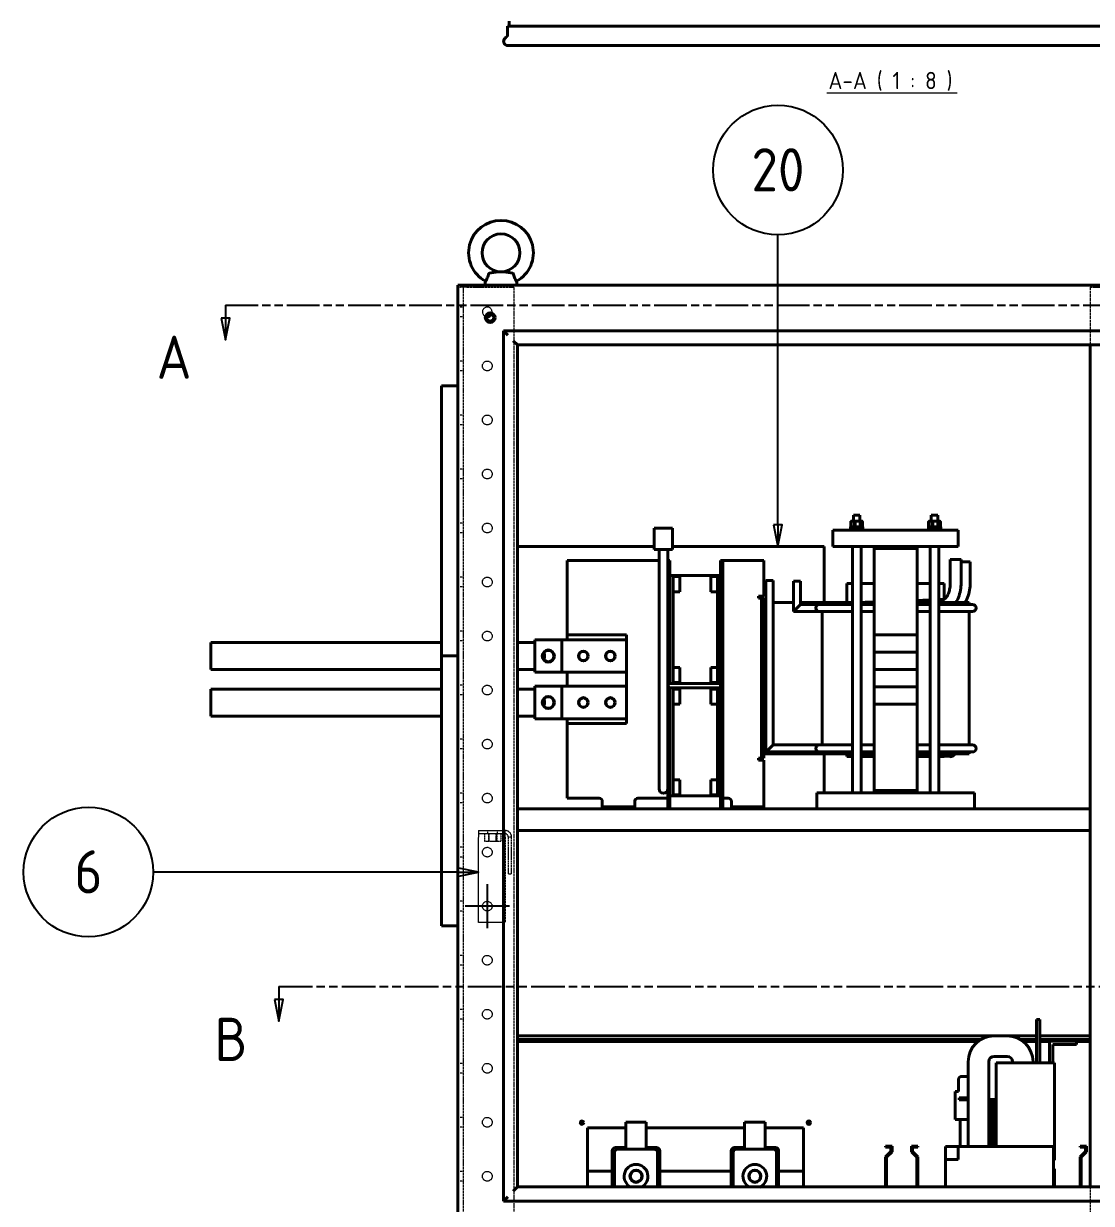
# Model space of a CAD drawing. Header units: inches. Extents: x 6934 to 18973, y 4254 to 7629.
# Drawn here: x 13427 to 14416, y 4805 to 5897 of the extents above; entities that cross this region are included whole.
import ezdxf

# ---------------------------------------------------------------- set-up
doc = ezdxf.new("R2010")
doc.units = ezdxf.units.IN
doc.header["$MEASUREMENT"] = 0
for name, pattern in [('POWER SUPPLY CASE INLINER1$0$CHAIN', [0.3543, 0.2362, -0.0295, 0.0591, -0.0295]), ('POWER SUPPLY CASE INLINER1$0$DASHED', [0.2067, 0.1654, -0.0413]), ('POWER SUPPLY CASE INLINER1$0$DOUBLE_DASH_CHAIN', [1.2403, 0.6614, -0.0827, 0.1654, -0.0827, 0.1654, -0.0827])]:
    doc.linetypes.add(name, pattern=pattern)
for name, color, linetype, lineweight, true_color in [('POWER SUPPLY CASE INLINER1$0$가려진 것(ISO)', 2, 'POWER SUPPLY CASE INLINER1$0$DASHED', 18, 0xffff00), ('POWER SUPPLY CASE INLINER1$0$가시적인 것(ISO)', 3, 'Continuous', 40, 0x00ff00), ('POWER SUPPLY CASE INLINER1$0$기호(ISO)', 5, 'Continuous', 25, 0x0000ff), ('POWER SUPPLY CASE INLINER1$0$중심 표식(ISO)', 1, 'Continuous', 25, 0xff0000)]:
    doc.layers.add(name, color=color, linetype=linetype, lineweight=lineweight, true_color=true_color)
doc.layers.add('POWER SUPPLY CASE INLINER1$0$단면선(ISO)', color=7, linetype='POWER SUPPLY CASE INLINER1$0$CHAIN', lineweight=25)
doc.styles.add('POWER SUPPLY CASE INLINER1$0$부품번호텍스트_PSTEK_POSCO', font='isocp.shx')
doc.styles.add('POWER SUPPLY CASE INLINER1$0$텍스트 스타일466', font='isocp.shx')

# ---------------------------------------------------------------- blocks, each defined once
blk = doc.blocks.new('POWER SUPPLY CASE INLINER1$0$2dTransSection0')
at = {"layer": 'POWER SUPPLY CASE INLINER1$0$단면선(ISO)', "linetype": 'POWER SUPPLY CASE INLINER1$0$DOUBLE_DASH_CHAIN', "ltscale": 5.714395}
blk.add_line((225.73, 172.74), (371.19, 172.74), dxfattribs=at)
at = {"layer": 'POWER SUPPLY CASE INLINER1$0$단면선(ISO)', "linetype": 'Continuous'}
for p, q in [((225.73, 172.74), (229.44, 172.74)), ((225.73, 172.74), (225.73, 171.24)), ((367.48, 172.74), (371.19, 172.74)), ((371.19, 172.74), (371.19, 171.24)), ((225.23, 171.24), (225.73, 168.74)), ((226.23, 171.24), (225.23, 171.24)), ((225.73, 171.24), (225.73, 168.74)), ((225.73, 168.74), (226.23, 171.24)), ((370.69, 171.24), (371.19, 168.74)), ((371.69, 171.24), (370.69, 171.24)), ((371.19, 171.24), (371.19, 168.74)), ((371.19, 168.74), (371.69, 171.24))]:
    blk.add_line(p, q, dxfattribs=at)
at = {"layer": 'POWER SUPPLY CASE INLINER1$0$단면선(ISO)', "linetype": 'Continuous', "flags": 128}
for points in [[(225.23, 171.24), (225.73, 168.74), (226.23, 171.24), (225.23, 171.24)], [(370.69, 171.24), (371.19, 168.74), (371.69, 171.24), (370.69, 171.24)]]:
    blk.add_lwpolyline(points, dxfattribs=at)
at = {"layer": 'POWER SUPPLY CASE INLINER1$0$단면선(ISO)'}
for points in [[(225.23, 171.24), (225.73, 168.74), (226.23, 171.24), (225.23, 171.24)], [(370.69, 171.24), (371.19, 168.74), (371.69, 171.24), (370.69, 171.24)]]:
    blk.add_solid(points, dxfattribs=at)
at = {"layer": 'POWER SUPPLY CASE INLINER1$0$단면선(ISO)', "char_height": 5, "attachment_point": 7, "style": 'POWER SUPPLY CASE INLINER1$0$부품번호텍스트_PSTEK_POSCO'}
for insert in [(217.75, 164.23), (375.21, 164.23)]:
    blk.add_mtext('A', dxfattribs=dict(at, insert=insert))
blk = doc.blocks.new('POWER SUPPLY CASE INLINER1$0$2dTransSection1')
at = {"layer": 'POWER SUPPLY CASE INLINER1$0$단면선(ISO)', "linetype": 'POWER SUPPLY CASE INLINER1$0$DOUBLE_DASH_CHAIN', "ltscale": 5.884896}
blk.add_line((231.88, 93.93), (367.18, 93.93), dxfattribs=at)
at = {"layer": 'POWER SUPPLY CASE INLINER1$0$단면선(ISO)', "linetype": 'Continuous'}
for p, q in [((231.88, 93.93), (235.8, 93.93)), ((231.88, 93.93), (231.88, 92.43)), ((363.26, 93.93), (367.18, 93.93)), ((367.18, 93.93), (367.18, 92.43)), ((231.38, 92.43), (231.88, 89.93)), ((232.38, 92.43), (231.38, 92.43)), ((231.88, 92.43), (231.88, 89.93)), ((231.88, 89.93), (232.38, 92.43)), ((366.68, 92.43), (367.18, 89.93)), ((367.68, 92.43), (366.68, 92.43)), ((367.18, 92.43), (367.18, 89.93)), ((367.18, 89.93), (367.68, 92.43))]:
    blk.add_line(p, q, dxfattribs=at)
at = {"layer": 'POWER SUPPLY CASE INLINER1$0$단면선(ISO)', "linetype": 'Continuous', "flags": 128}
for points in [[(231.38, 92.43), (231.88, 89.93), (232.38, 92.43), (231.38, 92.43)], [(366.68, 92.43), (367.18, 89.93), (367.68, 92.43), (366.68, 92.43)]]:
    blk.add_lwpolyline(points, dxfattribs=at)
at = {"layer": 'POWER SUPPLY CASE INLINER1$0$단면선(ISO)'}
for points in [[(231.38, 92.43), (231.88, 89.93), (232.38, 92.43), (231.38, 92.43)], [(366.68, 92.43), (367.18, 89.93), (367.68, 92.43), (366.68, 92.43)]]:
    blk.add_solid(points, dxfattribs=at)
at = {"layer": 'POWER SUPPLY CASE INLINER1$0$단면선(ISO)', "char_height": 5, "attachment_point": 7, "style": 'POWER SUPPLY CASE INLINER1$0$부품번호텍스트_PSTEK_POSCO'}
for insert in [(224.45, 85.32), (371.2, 85.32)]:
    blk.add_mtext('B', dxfattribs=dict(at, insert=insert))
blk = doc.blocks.new('POWER SUPPLY CASE INLINER1$0$품번기호1')
at = {"layer": 'POWER SUPPLY CASE INLINER1$0$기호(ISO)', "color": 7}
for p, q in [((252.51, 107.17), (217.36, 107.17)), ((255.01, 107.17), (252.51, 107.67)), ((252.51, 107.67), (252.51, 106.67)), ((252.51, 107.17), (255.01, 107.17)), ((252.51, 106.67), (255.01, 107.17))]:
    blk.add_line(p, q, dxfattribs=at)
at = {"layer": 'POWER SUPPLY CASE INLINER1$0$기호(ISO)', "color": 7, "flags": 128}
blk.add_lwpolyline([(252.51, 106.67), (255.01, 107.17), (252.51, 107.67), (252.51, 106.67)], dxfattribs=at)
at = {"layer": 'POWER SUPPLY CASE INLINER1$0$기호(ISO)'}
blk.add_circle((209.86, 107.17), 7.5, dxfattribs=at)
at = {"layer": 'POWER SUPPLY CASE INLINER1$0$기호(ISO)', "color": 7}
blk.add_solid([(252.51, 106.67), (255.01, 107.17), (252.51, 107.67), (252.51, 106.67)], dxfattribs=at)
at = {"layer": 'POWER SUPPLY CASE INLINER1$0$기호(ISO)', "color": 7, "insert": (209.86, 107.2), "char_height": 5, "attachment_point": 5, "style": 'POWER SUPPLY CASE INLINER1$0$부품번호텍스트_PSTEK_POSCO'}
blk.add_mtext('6', dxfattribs=at)
blk = doc.blocks.new('POWER SUPPLY CASE INLINER1$0$품번기호5')
at = {"layer": 'POWER SUPPLY CASE INLINER1$0$기호(ISO)', "color": 7}
for p, q in [((289.65, 147.35), (289.65, 180.89)), ((289.15, 147.35), (289.65, 144.85)), ((290.15, 147.35), (289.15, 147.35)), ((289.65, 147.35), (289.65, 144.85)), ((289.65, 144.85), (290.15, 147.35))]:
    blk.add_line(p, q, dxfattribs=at)
at = {"layer": 'POWER SUPPLY CASE INLINER1$0$기호(ISO)', "color": 7, "flags": 128}
blk.add_lwpolyline([(289.15, 147.35), (289.65, 144.85), (290.15, 147.35), (289.15, 147.35)], dxfattribs=at)
at = {"layer": 'POWER SUPPLY CASE INLINER1$0$기호(ISO)'}
blk.add_circle((289.65, 188.39), 7.5, dxfattribs=at)
at = {"layer": 'POWER SUPPLY CASE INLINER1$0$기호(ISO)', "color": 7}
blk.add_solid([(289.15, 147.35), (289.65, 144.85), (290.15, 147.35), (289.15, 147.35)], dxfattribs=at)
at = {"layer": 'POWER SUPPLY CASE INLINER1$0$기호(ISO)', "color": 7, "insert": (289.65, 188.42), "char_height": 5, "attachment_point": 5, "style": 'POWER SUPPLY CASE INLINER1$0$부품번호텍스트_PSTEK_POSCO'}
blk.add_mtext('20', dxfattribs=at)
blk = doc.blocks.new('POWER SUPPLY CASE INLINER1')
at = {"layer": 'POWER SUPPLY CASE INLINER1$0$가려진 것(ISO)', "ltscale": 2.243818}
for p, q in [((2029.1, 1398.8), (2023.1, 1398.8)), ((2040.1, 895.8), (2040.1, 889.8)), ((2064.6, 889.8), (2064.6, 895.8))]:
    blk.add_line(p, q, dxfattribs=at)
at = {"layer": 'POWER SUPPLY CASE INLINER1$0$가려진 것(ISO)', "ltscale": 0.142752}
blk.add_line((2023.1, 1398.2), (2023.1, 1398.8), dxfattribs=at)
at = {"layer": 'POWER SUPPLY CASE INLINER1$0$가려진 것(ISO)', "ltscale": 13.215807}
blk.add_line((2026.1, 502.8), (2026.1, 1398.8), dxfattribs=at)
at = {"layer": 'POWER SUPPLY CASE INLINER1$0$가려진 것(ISO)', "ltscale": 13.304306}
for p, q in [((2029.1, 1398.8), (2073.1, 1398.8)), ((2606.1, 1398.8), (2650.1, 1398.8))]:
    blk.add_line(p, q, dxfattribs=at)
at = {"layer": 'POWER SUPPLY CASE INLINER1$0$가려진 것(ISO)', "ltscale": 12.929942}
blk.add_line((2073.1, 500.8), (2073.1, 1398.8), dxfattribs=at)
at = {"layer": 'POWER SUPPLY CASE INLINER1$0$가려진 것(ISO)', "ltscale": 16.222181}
blk.add_line((2606.1, 1398.8), (2606.1, 1345.2), dxfattribs=at)
at = {"layer": 'POWER SUPPLY CASE INLINER1$0$가려진 것(ISO)', "ltscale": 0.714161}
for p, q in [((2026.1, 1380.3), (2023.1, 1380.3)), ((2026.1, 1371.3), (2023.1, 1371.3)), ((2026.1, 1330.3), (2023.1, 1330.3)), ((2026.1, 1321.3), (2023.1, 1321.3)), ((2026.1, 1280.3), (2023.1, 1280.3)), ((2026.1, 1271.3), (2023.1, 1271.3)), ((2026.1, 1230.3), (2023.1, 1230.3)), ((2026.1, 1221.3), (2023.1, 1221.3)), ((2026.1, 1180.3), (2023.1, 1180.3)), ((2026.1, 1171.3), (2023.1, 1171.3)), ((2026.1, 1130.3), (2023.1, 1130.3)), ((2026.1, 1121.3), (2023.1, 1121.3)), ((2026.1, 1080.3), (2023.1, 1080.3)), ((2026.1, 1071.3), (2023.1, 1071.3)), ((2026.1, 1030.3), (2023.1, 1030.3)), ((2026.1, 1021.3), (2023.1, 1021.3)), ((2026.1, 980.3), (2023.1, 980.3)), ((2026.1, 971.3), (2023.1, 971.3)), ((2026.1, 930.3), (2023.1, 930.3)), ((2026.1, 921.3), (2023.1, 921.3)), ((2048.6, 892.8), (2048.6, 895.8)), ((2057.6, 892.8), (2057.6, 895.8)), ((2070.6, 889.8), (2067.6, 889.8)), ((2026.1, 880.3), (2023.1, 880.3)), ((2026.1, 871.3), (2023.1, 871.3)), ((2067.6, 855.8), (2070.6, 855.8)), ((2026.1, 830.3), (2023.1, 830.3)), ((2026.1, 821.3), (2023.1, 821.3)), ((2026.1, 780.3), (2023.1, 780.3)), ((2026.1, 771.3), (2023.1, 771.3)), ((2026.1, 730.3), (2023.1, 730.3)), ((2026.1, 721.3), (2023.1, 721.3)), ((2026.1, 680.3), (2023.1, 680.3)), ((2026.1, 671.3), (2023.1, 671.3)), ((2026.1, 630.3), (2023.1, 630.3)), ((2026.1, 621.3), (2023.1, 621.3)), ((2026.1, 580.3), (2023.1, 580.3)), ((2026.1, 571.3), (2023.1, 571.3))]:
    blk.add_line(p, q, dxfattribs=at)
at = {"layer": 'POWER SUPPLY CASE INLINER1$0$가려진 것(ISO)', "ltscale": 5.833034}
for p, q in [((2040.1, 895.8), (2064.6, 895.8)), ((2064.6, 892.8), (2040.1, 892.8)), ((2064.6, 810.8), (2040.1, 810.8))]:
    blk.add_line(p, q, dxfattribs=at)
at = {"layer": 'POWER SUPPLY CASE INLINER1$0$가려진 것(ISO)', "ltscale": 11.943638}
for p, q in [((2040.1, 810.8), (2040.1, 889.8)), ((2064.6, 889.8), (2064.6, 810.8))]:
    blk.add_line(p, q, dxfattribs=at)
at = {"layer": 'POWER SUPPLY CASE INLINER1$0$가려진 것(ISO)', "ltscale": 1.618892}
for p, q in [((2045.6, 892.8), (2045.6, 886)), ((2049.3, 892.8), (2049.3, 886)), ((2049.8, 886), (2049.8, 892.8)), ((2056.4, 886), (2056.4, 892.8)), ((2056.9, 892.8), (2056.9, 886)), ((2060.6, 892.8), (2060.6, 886))]:
    blk.add_line(p, q, dxfattribs=at)
at = {"layer": 'POWER SUPPLY CASE INLINER1$0$가려진 것(ISO)', "ltscale": 1.786875}
for p, q in [((2045.6, 886), (2049.3, 886)), ((2049.3, 886), (2056.9, 886)), ((2056.9, 886), (2060.6, 886))]:
    blk.add_line(p, q, dxfattribs=at)
at = {"layer": 'POWER SUPPLY CASE INLINER1$0$가려진 것(ISO)', "ltscale": 10.2806}
for p, q in [((2067.6, 855.8), (2067.6, 889.8)), ((2070.6, 855.8), (2070.6, 889.8))]:
    blk.add_line(p, q, dxfattribs=at)
at = {"layer": 'POWER SUPPLY CASE INLINER1$0$가려진 것(ISO)', "ltscale": 13.112804}
blk.add_line((2606.1, 565.9), (2606.1, 500.8), dxfattribs=at)
at = {"layer": 'POWER SUPPLY CASE INLINER1$0$가려진 것(ISO)', "ltscale": 6.731654}
for centre in [(2048.1, 1325.8), (2048.1, 1275.8), (2048.1, 1225.8), (2048.1, 1175.8), (2048.1, 1125.8), (2048.1, 1075.8), (2048.1, 1025.8), (2048.1, 975.8), (2048.1, 925.8), (2048.1, 875.8), (2048.1, 825.8), (2048.1, 775.8), (2048.1, 725.8), (2048.1, 675.8), (2048.1, 625.8), (2048.1, 575.8)]:
    blk.add_circle(centre, 4.5, dxfattribs=at)
at = {"layer": 'POWER SUPPLY CASE INLINER1$0$가려진 것(ISO)', "ltscale": 5.474741}
blk.add_arc((2048.1, 1375.8), 4.5, 330.6044, 263.3873, dxfattribs=at)
at = {"layer": 'POWER SUPPLY CASE INLINER1$0$가려진 것(ISO)', "ltscale": 2.243818}
blk.add_arc((2064.6, 889.8), 6, 0, 90, dxfattribs=at)
at = {"layer": 'POWER SUPPLY CASE INLINER1$0$가려진 것(ISO)', "ltscale": 1.121859}
blk.add_arc((2064.6, 889.8), 3, 0, 90, dxfattribs=at)
at = {"layer": 'POWER SUPPLY CASE INLINER1$0$가시적인 것(ISO)'}
for p, q in [((2775, 1640.3), (2066.7, 1640.3)), ((2066.7, 1631.8), (2066.7, 1640.3)), ((2068.5, 1645), (2068.5, 1640.3)), ((2774.5, 1622.3), (2067.2, 1622.3)), ((2020.8, 1400.5), (2820.8, 1400.5)), ((2020.8, 500.5), (2020.8, 1400.5)), ((2046.4, 1404.2), (2045.8, 1400.5)), ((2075.2, 1404.2), (2075.8, 1400.5)), ((2063.2, 1358.2), (2067.2, 1354.2)), ((2063.2, 1358.2), (2063.2, 552.9)), ((2778.5, 1358.2), (2063.2, 1358.2)), ((2072.2, 1349.2), (2076.2, 1345.2)), ((2076.2, 1345.2), (2076.2, 565.9)), ((2765.5, 1345.2), (2076.2, 1345.2)), ((2606.1, 1345.2), (2606.1, 565.9)), ((2005.8, 1057.5), (2005.8, 1307.5)), ((2005.8, 1307.5), (2020.8, 1307.5)), ((2384.6, 1181.8), (2384.8, 1181.8)), ((2384.6, 1181.8), (2384.6, 1177.2)), ((2385.1, 1182.1), (2384.8, 1182)), ((2384.8, 1177.2), (2384.8, 1181.8)), ((2386.3, 1182.1), (2385.1, 1182.1)), ((2391, 1182.1), (2386.3, 1182.1)), ((2387.4, 1187.8), (2387.1, 1187.6)), ((2393.1, 1187.6), (2387.1, 1187.6)), ((2387.1, 1182.1), (2387.1, 1187.6)), ((2387.4, 1187.8), (2392.9, 1187.8)), ((2387.8, 1181.8), (2388.7, 1181.8)), ((2387.8, 1181.8), (2387.8, 1177.2)), ((2388.7, 1177.2), (2388.7, 1181.8)), ((2394.8, 1182.1), (2391, 1182.1)), ((2392.9, 1187.8), (2393.1, 1187.6)), ((2393.1, 1182.1), (2393.1, 1187.6)), ((2393.3, 1181.8), (2394, 1181.8)), ((2393.3, 1181.8), (2393.3, 1177.2)), ((2394, 1177.2), (2394, 1181.8)), ((2395.1, 1182.1), (2394.8, 1182.1)), ((2395.1, 1182.1), (2395.4, 1182)), ((2395.6, 1181.8), (2395.6, 1177.2)), ((2456.6, 1181.8), (2456.8, 1181.8)), ((2456.6, 1181.8), (2456.6, 1177.2)), ((2457.1, 1182.1), (2456.8, 1182)), ((2456.8, 1177.2), (2456.8, 1181.8)), ((2458.3, 1182.1), (2457.1, 1182.1)), ((2463, 1182.1), (2458.3, 1182.1)), ((2459.4, 1187.8), (2459.1, 1187.6)), ((2465.1, 1187.6), (2459.1, 1187.6)), ((2459.1, 1182.1), (2459.1, 1187.6)), ((2459.4, 1187.8), (2464.9, 1187.8)), ((2459.8, 1181.8), (2460.7, 1181.8)), ((2459.8, 1181.8), (2459.8, 1177.2)), ((2460.7, 1177.2), (2460.7, 1181.8)), ((2466.8, 1182.1), (2463, 1182.1)), ((2464.9, 1187.8), (2465.1, 1187.6)), ((2465.1, 1182.1), (2465.1, 1187.6)), ((2465.3, 1181.8), (2466, 1181.8)), ((2465.3, 1181.8), (2465.3, 1177.2)), ((2466, 1177.2), (2466, 1181.8)), ((2467.1, 1182.1), (2466.8, 1182.1)), ((2467.1, 1182.1), (2467.4, 1182)), ((2467.6, 1181.8), (2467.6, 1177.2)), ((2219.6, 1175.8), (2202.6, 1175.8)), ((2202.6, 1155.8), (2202.6, 1175.8)), ((2219.6, 1155.8), (2219.6, 1175.8)), ((2368.1, 1173.8), (2484.1, 1173.8)), ((2368.1, 1158.8), (2368.1, 1173.8)), ((2384.8, 1176.9), (2384.4, 1176.9)), ((2384.4, 1176.9), (2384.4, 1175.4)), ((2384.4, 1175.4), (2395.9, 1175.4)), ((2384.4, 1173.8), (2384.4, 1175.4)), ((2385, 1175.4), (2384.4, 1175.4)), ((2384.8, 1177.2), (2384.6, 1177.2)), ((2385.1, 1176.9), (2384.8, 1177.1)), ((2384.8, 1176.9), (2385, 1176.9)), ((2395.9, 1176.9), (2385, 1176.9)), ((2395.9, 1175.4), (2385.3, 1175.4)), ((2388.7, 1177.2), (2387.8, 1177.2)), ((2394, 1177.2), (2393.3, 1177.2)), ((2395.1, 1176.9), (2395.4, 1177.1)), ((2395.9, 1176.9), (2395.9, 1175.4)), ((2395.9, 1173.8), (2395.9, 1175.4)), ((2456.8, 1176.9), (2456.4, 1176.9)), ((2456.4, 1176.9), (2456.4, 1175.4)), ((2456.4, 1175.4), (2467.9, 1175.4)), ((2456.4, 1173.8), (2456.4, 1175.4)), ((2457, 1175.4), (2456.4, 1175.4)), ((2456.8, 1177.2), (2456.6, 1177.2)), ((2457.1, 1176.9), (2456.8, 1177.1)), ((2456.8, 1176.9), (2457, 1176.9)), ((2467.9, 1176.9), (2457, 1176.9)), ((2467.9, 1175.4), (2457.3, 1175.4)), ((2460.7, 1177.2), (2459.8, 1177.2)), ((2466, 1177.2), (2465.3, 1177.2)), ((2467.1, 1176.9), (2467.4, 1177.1)), ((2467.9, 1176.9), (2467.9, 1175.4)), ((2467.9, 1173.8), (2467.9, 1175.4)), ((2484.1, 1158.8), (2484.1, 1173.8)), ((2202.6, 1158.8), (2076.2, 1158.8)), ((2360.1, 1158.8), (2219.6, 1158.8)), ((2360.1, 1106.8), (2360.1, 1158.8)), ((2406.1, 1158.8), (2368.1, 1158.8)), ((2386.1, 930.8), (2386.1, 1158.8)), ((2394.1, 930.8), (2394.1, 1158.8)), ((2406.1, 1158.8), (2446.1, 1158.8)), ((2406.1, 1156.8), (2406.1, 1158.8)), ((2446.1, 1158.8), (2446.1, 1156.8)), ((2484.1, 1158.8), (2446.1, 1158.8)), ((2458.1, 930.8), (2458.1, 1158.8)), ((2466.1, 930.8), (2466.1, 1158.8)), ((2219.6, 1155.8), (2202.6, 1155.8)), ((2207.1, 1155.8), (2207.1, 957.8)), ((2215.1, 1155.8), (2215.1, 1145.8)), ((2446.1, 1156.8), (2406.1, 1156.8)), ((2406.1, 1141.8), (2406.1, 1156.8)), ((2446.1, 1156.8), (2446.1, 1141.8)), ((2486.7, 1146.6), (2476.7, 1146.6)), ((2476.7, 1124.6), (2476.7, 1146.6)), ((2486.7, 1124.6), (2486.7, 1146.6)), ((2207.1, 1145.8), (2122.1, 1145.8)), ((2122.1, 1145.8), (2122.1, 1076.8)), ((2215.1, 1031.3), (2215.1, 1145.8)), ((2215.1, 1145.8), (2217.1, 1145.8)), ((2217.1, 1145.8), (2217.1, 1031.3)), ((2266.1, 1145.8), (2264.1, 1145.8)), ((2264.1, 915.8), (2264.1, 1145.8)), ((2266.1, 915.8), (2266.1, 1145.8)), ((2266.1, 1145.8), (2268.1, 1145.8)), ((2268.1, 1145.8), (2304.1, 1145.8)), ((2304.1, 1145.8), (2304.1, 1112.8)), ((2406.1, 1076.8), (2406.1, 1141.8)), ((2446.1, 1141.8), (2446.1, 1076.8)), ((2495.1, 1144.6), (2486.7, 1144.6)), ((2495.1, 1124.6), (2495.1, 1144.6)), ((2220.1, 1131.8), (2217.1, 1131.8)), ((2261.1, 1131.8), (2220.1, 1131.8)), ((2220.1, 1131.8), (2220.1, 1031.8)), ((2220.1, 1130.8), (2226.3, 1130.8)), ((2226.3, 1130.8), (2226.3, 1116.8)), ((2254.9, 1116.8), (2254.9, 1130.8)), ((2261.1, 1130.8), (2254.9, 1130.8)), ((2261.1, 1131.8), (2261.1, 1031.8)), ((2261.1, 1131.8), (2264.1, 1131.8)), ((2312.6, 1127.1), (2306.1, 1127.1)), ((2306.1, 1106.8), (2306.1, 1127.1)), ((2312.6, 975.1), (2312.6, 1127.1)), ((2338.1, 1126.6), (2331.6, 1126.6)), ((2331.6, 1126.6), (2331.6, 1098.6)), ((2338.1, 1126.6), (2338.1, 1105.1)), ((2220.1, 1116.8), (2226.3, 1116.8)), ((2261.1, 1116.8), (2254.9, 1116.8)), ((2386.1, 1124.3), (2381.1, 1124.3)), ((2381.1, 1106.8), (2381.1, 1124.3)), ((2406.1, 1124.3), (2394.1, 1124.3)), ((2458.1, 1124.3), (2446.1, 1124.3)), ((2471.1, 1124.3), (2466.1, 1124.3)), ((2471.1, 1109.9), (2471.1, 1124.3)), ((2299.1, 1112.8), (2304.1, 1112.8)), ((2299.1, 1110.8), (2299.1, 1112.8)), ((2300.1, 1110.8), (2299.1, 1110.8)), ((2302.1, 1110.8), (2300.1, 1110.8)), ((2302.1, 1110.8), (2304.1, 1110.8)), ((2302.1, 962.8), (2302.1, 1110.8)), ((2304.1, 1106.8), (2304.1, 1110.8)), ((2304.1, 1106.8), (2306.1, 1106.8)), ((2304.1, 1106.8), (2304.1, 966.8)), ((2306.1, 1106.8), (2306.1, 966.8)), ((2312.6, 1106.8), (2331.6, 1106.8)), ((2338.1, 1105.1), (2334.9, 1101.8)), ((2338.1, 1106.8), (2358.2, 1106.8)), ((2338.1, 1105.1), (2355.2, 1105.1)), ((2386.1, 1105.1), (2355.2, 1105.1)), ((2386.1, 1106.8), (2358.2, 1106.8)), ((2358.2, 1106.8), (2358.2, 1105.1)), ((2406.1, 1106.8), (2394.1, 1106.8)), ((2406.1, 1105.1), (2394.1, 1105.1)), ((2458.1, 1106.8), (2446.1, 1106.8)), ((2458.1, 1105.1), (2446.1, 1105.1)), ((2494.1, 1106.8), (2466.1, 1106.8)), ((2497.4, 1105.1), (2466.1, 1105.1)), ((2467, 1109.6), (2469.9, 1109.6)), ((2494.1, 1105.1), (2494.1, 1106.8)), ((2331.6, 1098.6), (2334.9, 1101.8)), ((2331.6, 1098.6), (2355.2, 1098.6)), ((2355.2, 1098.6), (2386.1, 1098.6)), ((2358.2, 1098.6), (2358.2, 975.1)), ((2394.1, 1098.6), (2406.1, 1098.6)), ((2446.1, 1098.6), (2458.1, 1098.6)), ((2466.1, 1098.6), (2497.4, 1098.6)), ((2494.1, 975.1), (2494.1, 1098.6)), ((2092.1, 1072.3), (2117.1, 1072.3)), ((2092.1, 1042.3), (2092.1, 1072.3)), ((2120.1, 1072.3), (2117.1, 1072.3)), ((2117.1, 1042.3), (2117.1, 1072.3)), ((2120.1, 1072.3), (2177.1, 1072.3)), ((2177.1, 1076.8), (2122.1, 1076.8)), ((2122.1, 1076.8), (2122.1, 1072.3)), ((2177.1, 1072.3), (2177.1, 1076.8)), ((2177.1, 1042.3), (2177.1, 1072.3)), ((2446.1, 1076.8), (2406.1, 1076.8)), ((2406.1, 1076.8), (2406.1, 1060.8)), ((2446.1, 1076.8), (2446.1, 1060.8)), ((1792.1, 1069.8), (1792.1, 1044.8)), ((1792.1, 1069.8), (2005.8, 1069.8)), ((2076.2, 1069.8), (2092.1, 1069.8)), ((2406.1, 1060.8), (2446.1, 1060.8)), ((2406.1, 1060.8), (2406.1, 1044.8)), ((2446.1, 1060.8), (2406.1, 1060.8)), ((2446.1, 1060.8), (2446.1, 1044.8)), ((2005.8, 807.5), (2005.8, 1057.5)), ((2020.8, 1057.5), (2005.8, 1057.5)), ((2005.8, 1057.5), (2020.8, 1057.5)), ((1792.1, 1044.8), (2005.8, 1044.8)), ((2076.2, 1044.8), (2092.1, 1044.8)), ((2117.1, 1042.3), (2092.1, 1042.3)), ((2117.1, 1042.3), (2120.1, 1042.3)), ((2177.1, 1042.3), (2120.1, 1042.3)), ((2122.1, 1042.3), (2122.1, 1029.3)), ((2177.1, 1029.3), (2177.1, 1042.3)), ((2220.1, 1046.8), (2226.3, 1046.8)), ((2226.3, 1046.8), (2226.3, 1032.8)), ((2254.9, 1032.8), (2254.9, 1046.8)), ((2261.1, 1046.8), (2254.9, 1046.8)), ((2406.1, 1044.8), (2446.1, 1044.8)), ((2406.1, 1044.8), (2406.1, 1028.8)), ((2446.1, 1044.8), (2406.1, 1044.8)), ((2446.1, 1044.8), (2446.1, 1028.8)), ((1792.1, 1026.8), (1792.1, 1001.8)), ((1792.1, 1026.8), (2005.8, 1026.8)), ((2076.2, 1026.8), (2092.1, 1026.8)), ((2092.1, 1029.3), (2117.1, 1029.3)), ((2092.1, 999.3), (2092.1, 1029.3)), ((2120.1, 1029.3), (2117.1, 1029.3)), ((2117.1, 999.3), (2117.1, 1029.3)), ((2120.1, 1029.3), (2177.1, 1029.3)), ((2177.1, 999.3), (2177.1, 1029.3)), ((2215.1, 1031.3), (2217.1, 1031.3)), ((2215.1, 1031.3), (2215.1, 1028.3)), ((2215.1, 915.8), (2215.1, 1028.3)), ((2217.1, 1028.3), (2215.1, 1028.3)), ((2220.1, 1031.8), (2217.1, 1031.8)), ((2217.1, 1028.3), (2217.1, 915.8)), ((2220.1, 1027.8), (2217.1, 1027.8)), ((2220.1, 1032.8), (2226.3, 1032.8)), ((2261.1, 1031.8), (2220.1, 1031.8)), ((2261.1, 1027.8), (2220.1, 1027.8)), ((2220.1, 1027.8), (2220.1, 927.8)), ((2220.1, 1026.8), (2226.3, 1026.8)), ((2226.3, 1026.8), (2226.3, 1012.8)), ((2261.1, 1032.8), (2254.9, 1032.8)), ((2254.9, 1012.8), (2254.9, 1026.8)), ((2261.1, 1026.8), (2254.9, 1026.8)), ((2261.1, 1031.8), (2264.1, 1031.8)), ((2261.1, 1027.8), (2261.1, 927.8)), ((2261.1, 1027.8), (2264.1, 1027.8)), ((2406.1, 1028.8), (2446.1, 1028.8)), ((2406.1, 1028.8), (2406.1, 1012.8)), ((2446.1, 1028.8), (2406.1, 1028.8)), ((2446.1, 1028.8), (2446.1, 1012.8)), ((2220.1, 1012.8), (2226.3, 1012.8)), ((2261.1, 1012.8), (2254.9, 1012.8)), ((2406.1, 947.8), (2406.1, 1012.8)), ((2406.1, 1012.8), (2446.1, 1012.8)), ((2446.1, 1012.8), (2446.1, 947.8)), ((1792.1, 1001.8), (2005.8, 1001.8)), ((2076.2, 1001.8), (2092.1, 1001.8)), ((2117.1, 999.3), (2092.1, 999.3)), ((2117.1, 999.3), (2120.1, 999.3)), ((2177.1, 999.3), (2120.1, 999.3)), ((2122.1, 999.3), (2122.1, 994.8)), ((2122.1, 994.8), (2122.1, 925.8)), ((2122.1, 994.8), (2177.1, 994.8)), ((2177.1, 994.8), (2177.1, 999.3)), ((2309.4, 971.8), (2312.6, 975.1)), ((2355.2, 975.1), (2312.6, 975.1)), ((2386.1, 975.1), (2355.2, 975.1)), ((2406.1, 975.1), (2394.1, 975.1)), ((2458.1, 975.1), (2446.1, 975.1)), ((2497.4, 975.1), (2466.1, 975.1)), ((2299.1, 962.8), (2300.1, 962.8)), ((2299.1, 960.8), (2299.1, 962.8)), ((2302.1, 962.8), (2300.1, 962.8)), ((2302.1, 962.8), (2304.1, 962.8)), ((2306.1, 966.8), (2304.1, 966.8)), ((2304.1, 962.8), (2304.1, 966.8)), ((2306.1, 968.6), (2309.4, 971.8)), ((2355.2, 968.6), (2306.1, 968.6)), ((2358.2, 966.8), (2306.1, 966.8)), ((2355.2, 968.6), (2386.1, 968.6)), ((2358.2, 968.6), (2358.2, 966.8)), ((2358.2, 966.8), (2386.1, 966.8)), ((2360.1, 930.8), (2360.1, 966.8)), ((2381.1, 964.3), (2381.1, 966.8)), ((2381.1, 964.3), (2386.1, 964.3)), ((2394.1, 968.6), (2406.1, 968.6)), ((2394.1, 966.8), (2406.1, 966.8)), ((2394.1, 964.3), (2406.1, 964.3)), ((2446.1, 968.6), (2458.1, 968.6)), ((2446.1, 966.8), (2458.1, 966.8)), ((2446.1, 965.6), (2458.1, 965)), ((2446.1, 964.3), (2458.1, 964.3)), ((2466.1, 968.6), (2497.4, 968.6)), ((2466.1, 966.8), (2494.1, 966.8)), ((2466.1, 964.6), (2476.4, 964.2)), ((2466.1, 964.3), (2471.1, 964.3)), ((2471.1, 964.3), (2471.1, 964.4)), ((2494.1, 966.8), (2494.1, 968.6)), ((2207.1, 957.8), (2207.1, 934.3)), ((2304.1, 960.8), (2299.1, 960.8)), ((2304.1, 960.8), (2304.1, 919.8)), ((2220.1, 942.8), (2226.3, 942.8)), ((2226.3, 942.8), (2226.3, 928.8)), ((2254.9, 928.8), (2254.9, 942.8)), ((2261.1, 942.8), (2254.9, 942.8)), ((2406.1, 932.8), (2406.1, 947.8)), ((2446.1, 947.8), (2446.1, 932.8)), ((2220.1, 928.8), (2226.3, 928.8)), ((2261.1, 928.8), (2254.9, 928.8)), ((2353.1, 930.8), (2499.1, 930.8)), ((2353.1, 930.8), (2353.1, 915.8)), ((2406.1, 932.8), (2446.1, 932.8)), ((2406.1, 932.8), (2406.1, 930.8)), ((2446.1, 932.8), (2446.1, 930.8)), ((2499.1, 930.8), (2499.1, 915.8)), ((2122.1, 925.8), (2151.6, 925.8)), ((2154.6, 922.8), (2154.6, 919.8)), ((2154.6, 917.8), (2154.6, 919.8)), ((2154.6, 917.8), (2184.6, 917.8)), ((2154.6, 917.8), (2154.6, 915.8)), ((2184.6, 919.8), (2184.6, 922.8)), ((2184.6, 917.8), (2184.6, 919.8)), ((2184.6, 917.8), (2184.6, 915.8)), ((2187.6, 925.8), (2213.1, 925.8)), ((2215.1, 925.8), (2213.1, 925.8)), ((2220.1, 927.8), (2217.1, 927.8)), ((2261.1, 927.8), (2220.1, 927.8)), ((2261.1, 927.8), (2264.1, 927.8)), ((2266.1, 925.8), (2268.1, 925.8)), ((2271.1, 925.8), (2268.1, 925.8)), ((2274.1, 919.8), (2274.1, 922.8)), ((2274.1, 917.8), (2274.1, 919.8)), ((2274.1, 917.8), (2304.1, 917.8)), ((2274.1, 917.8), (2274.1, 915.8)), ((2304.1, 917.8), (2304.1, 919.8)), ((2304.1, 917.8), (2304.1, 915.8)), ((2076.2, 915.8), (2353.1, 915.8)), ((2499.1, 915.8), (2353.1, 915.8)), ((2499.1, 915.8), (2606.1, 915.8)), ((2606.1, 895.8), (2076.2, 895.8)), ((2005.8, 807.5), (2020.8, 807.5)), ((2559.6, 720.8), (2556.6, 720.8)), ((2556.6, 720.8), (2556.6, 680.8)), ((2559.6, 680.8), (2559.6, 720.8)), ((2556.6, 705.9), (2076.2, 705.9)), ((2504.9, 702.4), (2076.2, 702.4)), ((2502.3, 700.5), (2076.2, 700.5)), ((2529.3, 705.8), (2517.3, 705.8)), ((2556.6, 702.4), (2541.7, 702.4)), ((2556.6, 700.5), (2544.3, 700.5)), ((2606.1, 705.9), (2559.6, 705.9)), ((2606.1, 702.4), (2559.6, 702.4)), ((2568.6, 700.5), (2559.6, 700.5)), ((2568.6, 700.8), (2568.6, 680.8)), ((2593.6, 700.8), (2568.6, 700.8)), ((2593.6, 697.8), (2593.6, 700.8)), ((2606.1, 700.5), (2593.6, 700.5)), ((2571.6, 680.8), (2571.6, 697.8)), ((2571.6, 697.8), (2593.6, 697.8)), ((2493.3, 681.8), (2493.3, 603.3)), ((2512.3, 603.3), (2512.3, 681.8)), ((2517.3, 686.8), (2529.3, 686.8)), ((2534.3, 680.8), (2519.3, 680.8)), ((2519.3, 680.8), (2519.3, 603.3)), ((2534.3, 681.8), (2534.3, 680.8)), ((2534.3, 680.8), (2558.3, 680.8)), ((2553.3, 680.8), (2553.3, 681.8)), ((2573.3, 680.8), (2558.3, 680.8)), ((2573.3, 680.8), (2573.3, 590.8)), ((2487.3, 668.3), (2493.3, 668.3)), ((2484.3, 654.3), (2484.3, 665.3)), ((2481.3, 628.3), (2481.3, 654.3)), ((2481.3, 654.3), (2484.3, 654.3)), ((2484.8, 648.3), (2493.3, 648.3)), ((2484.8, 646.7), (2484.8, 648.3)), ((2493.3, 646.7), (2484.8, 646.7)), ((2512.8, 646.9), (2512.3, 646.9)), ((2512.8, 603.3), (2512.8, 646.9)), ((2513.8, 646.9), (2512.8, 646.9)), ((2512.8, 646.9), (2512.8, 603.3)), ((2513.8, 603.3), (2513.8, 646.9)), ((2514.8, 646.9), (2513.8, 646.9)), ((2513.8, 646.9), (2513.8, 603.3)), ((2514.8, 603.3), (2514.8, 646.9)), ((2515.8, 646.9), (2514.8, 646.9)), ((2514.8, 646.9), (2514.8, 603.3)), ((2515.8, 603.3), (2515.8, 646.9)), ((2516.8, 646.9), (2515.8, 646.9)), ((2515.8, 646.9), (2515.8, 603.3)), ((2516.8, 603.3), (2516.8, 646.9)), ((2517.8, 646.9), (2516.8, 646.9)), ((2516.8, 646.9), (2516.8, 603.3)), ((2517.8, 603.3), (2517.8, 646.9)), ((2518.8, 646.9), (2517.8, 646.9)), ((2517.8, 646.9), (2517.8, 603.3)), ((2518.8, 603.3), (2518.8, 646.9)), ((2519.3, 646.9), (2518.8, 646.9)), ((2518.8, 646.9), (2518.8, 603.3)), ((2512.8, 635), (2512.8, 635)), ((2513.8, 635), (2513.8, 635)), ((2514.8, 635), (2514.8, 635)), ((2515.8, 635), (2515.8, 635)), ((2516.8, 635), (2516.8, 635)), ((2517.8, 635), (2517.8, 635)), ((2518.8, 635), (2518.8, 635)), ((2195.3, 625.8), (2176.3, 625.8)), ((2176.3, 600.8), (2176.3, 625.8)), ((2195.3, 600.8), (2195.3, 625.8)), ((2305.3, 625.8), (2286.3, 625.8)), ((2286.3, 600.8), (2286.3, 625.8)), ((2305.3, 600.8), (2305.3, 625.8)), ((2493.3, 628.3), (2481.3, 628.3)), ((2486, 628.3), (2486, 603.3)), ((2140.8, 620.5), (2176.3, 620.5)), ((2140.8, 565.9), (2140.8, 620.5)), ((2195.3, 620.5), (2286.3, 620.5)), ((2305.3, 620.5), (2340.8, 620.5)), ((2340.8, 620.5), (2340.8, 565.9)), ((2166.8, 602.5), (2176.3, 602.5)), ((2202.8, 600.8), (2168.8, 600.8)), ((2195.3, 602.5), (2204.8, 602.5)), ((2276.8, 602.5), (2286.3, 602.5)), ((2312.8, 600.8), (2278.8, 600.8)), ((2305.3, 602.5), (2314.8, 602.5)), ((2416.8, 602.8), (2416.8, 603.8)), ((2416.8, 603.8), (2422.8, 603.8)), ((2421.8, 602.8), (2416.8, 602.8)), ((2421.8, 598.8), (2421.8, 602.8)), ((2422.8, 603.8), (2422.8, 598.4)), ((2440.8, 598.4), (2440.8, 603.8)), ((2440.8, 603.8), (2446.8, 603.8)), ((2446.8, 602.8), (2441.8, 602.8)), ((2441.8, 602.8), (2441.8, 598.8)), ((2446.8, 603.8), (2446.8, 602.8)), ((2472.4, 603.3), (2478.9, 603.3)), ((2472.4, 591.3), (2472.4, 603.3)), ((2483.9, 603.3), (2478.9, 603.3)), ((2483.9, 603.3), (2483.9, 591.3)), ((2483.9, 603.3), (2572.4, 603.3)), ((2572.4, 565.9), (2572.4, 603.3)), ((2596.8, 603.8), (2602.8, 603.8)), ((2596.8, 602.8), (2596.8, 603.8)), ((2601.8, 602.8), (2596.8, 602.8)), ((2601.8, 598.8), (2601.8, 602.8)), ((2602.8, 603.8), (2602.8, 598.4)), ((2163.8, 580.5), (2163.8, 599.5)), ((2165.8, 597.8), (2165.8, 565.9)), ((2205.8, 565.9), (2205.8, 597.8)), ((2207.8, 599.5), (2207.8, 580.5)), ((2273.8, 580.5), (2273.8, 599.5)), ((2275.8, 597.8), (2275.8, 565.9)), ((2315.8, 565.9), (2315.8, 597.8)), ((2317.8, 599.5), (2317.8, 580.5)), ((2416.8, 593.8), (2421.8, 598.8)), ((2416.8, 565.9), (2416.8, 593.8)), ((2422.8, 598.4), (2417.8, 593.4)), ((2417.8, 593.4), (2417.8, 565.9)), ((2445.8, 593.4), (2440.8, 598.4)), ((2441.8, 598.8), (2446.8, 593.8)), ((2445.8, 565.9), (2445.8, 593.4)), ((2446.8, 593.8), (2446.8, 565.9)), ((2483.9, 591.3), (2472.4, 591.3)), ((2472.4, 591.3), (2472.4, 565.9)), ((2572.4, 590.8), (2573.3, 590.8)), ((2596.8, 593.8), (2601.8, 598.8)), ((2596.8, 590.8), (2596.8, 593.8)), ((2596.8, 569.8), (2596.8, 590.8)), ((2597.8, 590.8), (2596.8, 590.8)), ((2602.8, 598.4), (2597.8, 593.4)), ((2597.8, 593.4), (2597.8, 590.8)), ((2597.8, 590.8), (2597.8, 569.8)), ((2140.8, 580.5), (2163.8, 580.5)), ((2140.8, 580.5), (2163.8, 580.5)), ((2163.8, 565.9), (2163.8, 580.5)), ((2207.8, 580.5), (2273.8, 580.5)), ((2207.8, 580.5), (2207.8, 565.9)), ((2207.8, 580.5), (2273.8, 580.5)), ((2273.8, 565.9), (2273.8, 580.5)), ((2317.8, 580.5), (2340.8, 580.5)), ((2317.8, 580.5), (2317.8, 565.9)), ((2317.8, 580.5), (2340.8, 580.5)), ((2573.3, 582.8), (2572.4, 582.8)), ((2573.3, 565.9), (2573.3, 582.8)), ((2597.8, 569.8), (2596.8, 569.8)), ((2596.8, 565.9), (2596.8, 569.8)), ((2597.8, 569.8), (2597.8, 565.9)), ((2072.2, 561.9), (2076.2, 565.9)), ((2076.2, 565.9), (2765.5, 565.9)), ((2063.2, 552.9), (2067.2, 556.9)), ((2063.2, 552.9), (2778.5, 552.9))]:
    blk.add_line(p, q, dxfattribs=at)
for centre, radius in [((2060.8, 1430.5), 17.5), ((2050.8, 1370.5), 4.5), ((2050.8, 1370.5), 3.32), ((2104.6, 1057.3), 5.64), ((2104.6, 1057.3), 5.29), ((2104.6, 1057.3), 5.25), ((2137.1, 1057.3), 4.5), ((2137.1, 1057.3), 4.19), ((2162.1, 1057.3), 4.5), ((2162.1, 1057.3), 4.19), ((2104.6, 1014.3), 5.64), ((2104.6, 1014.3), 5.29), ((2104.6, 1014.3), 5.25), ((2137.1, 1014.3), 4.5), ((2137.1, 1014.3), 4.19), ((2162.1, 1014.3), 4.5), ((2162.1, 1014.3), 4.19), ((2135.8, 625.5), 1.62), ((2345.8, 625.5), 1.62), ((2185.8, 575.8), 5.68), ((2185.8, 575.8), 5.36), ((2185.8, 575.8), 5.41), ((2295.8, 575.8), 5.68), ((2295.8, 575.8), 5.36), ((2295.8, 575.8), 5.41)]:
    blk.add_circle(centre, radius, dxfattribs=at)
for centre, radius, start, end in [((2067.2, 1626.3), 4, 114.6243, 270), ((2064.7, 1631.8), 2, 294.6243, 0), ((2060.8, 1430.5), 30, 298.5877, 241.4123), ((2048.1, 1375.8), 4.5, 263.3873, 330.6044), ((2497.4, 1101.8), 3.25, 270, 90), ((2497.4, 971.8), 3.25, 270, 90), ((2476.6, 969.1), 5, 267.3042, 332.4039), ((2211.1, 934.3), 4, 180, 0), ((2151.6, 922.8), 3, 0, 90), ((2187.6, 922.8), 3, 90, 180), ((2271.1, 922.8), 3, 0, 90), ((2517.3, 681.8), 24, 90, 180), ((2529.3, 681.8), 24, 0, 90), ((2517.3, 681.8), 5, 90, 180), ((2529.3, 681.8), 5, 0, 90), ((2487.3, 665.3), 3, 90, 180), ((2166.8, 599.5), 3, 90, 180), ((2168.8, 597.8), 3, 90, 180), ((2202.8, 597.8), 3, 0, 90), ((2204.8, 599.5), 3, 0, 90), ((2276.8, 599.5), 3, 90, 180), ((2278.8, 597.8), 3, 90, 180), ((2312.8, 597.8), 3, 0, 90), ((2314.8, 599.5), 3, 0, 90), ((2185.8, 575.8), 11, 295.2379, 244.7621), ((2295.8, 575.8), 11, 295.2379, 244.7621)]:
    blk.add_arc(centre, radius, start, end, dxfattribs=at)
for centre, major_axis, ratio, start_param, end_param in [((2390.1, 1176.1), (-2.7, 15.8), 0.321015, 1.463211, 1.558196), ((2390.1, 1177.8), (-2.7, 15.8), 0.321015, 1.567606, 1.663067), ((2462.1, 1176.1), (-2.7, 15.8), 0.321015, 1.463211, 1.558196), ((2462.1, 1177.8), (-2.7, 15.8), 0.321015, 1.567606, 1.663067), ((2467, 1104.6), (0, 5), 0.809017, 5.175534, 6.328907)]:
    blk.add_ellipse(centre, major_axis=major_axis, ratio=ratio, start_param=start_param, end_param=end_param, dxfattribs=at)
for points, knots in [([(2049.1, 1410.5), (2049, 1409.7), (2048.8, 1408.9), (2048.3, 1407.5), (2048, 1406.9), (2047.5, 1405.8), (2047.2, 1405.3), (2046.7, 1404.6), (2046.6, 1404.4), (2046.5, 1404.2), (2046.4, 1404.2), (2046.4, 1404.2)], [0, 0, 0, 0, 0.238999, 0.238999, 0.466929, 0.466929, 0.703409, 0.703409, 0.948288, 0.948288, 1.053917, 1.053917, 1.053917, 1.053917]), ([(2050.3, 1411.8), (2050.3, 1411.8), (2050.2, 1411.7), (2050, 1411.7), (2049.8, 1411.6), (2049.6, 1411.4), (2049.5, 1411.3), (2049.3, 1411), (2049.2, 1410.9), (2049.2, 1410.7), (2049.1, 1410.6), (2049.1, 1410.5)], [0.2713929, 0.2713929, 0.2713929, 0.2713929, 0.2880812, 0.2880812, 0.3395909, 0.3395909, 0.3839359, 0.3839359, 0.4183335, 0.4183335, 0.4520189, 0.4520189, 0.4520189, 0.4520189]), ([(2060.8, 1413), (2059.6, 1413), (2058.3, 1413), (2055.6, 1412.7), (2054.3, 1412.5), (2052.1, 1412.1), (2051.2, 1412), (2050.3, 1411.8)], [0, 0, 0, 0, 0.438896, 0.438896, 0.877793, 0.877793, 1.145199, 1.145199, 1.145199, 1.145199]), ([(2071.3, 1411.8), (2070.4, 1412), (2069.5, 1412.1), (2067.3, 1412.5), (2066, 1412.7), (2063.3, 1413), (2062, 1413), (2060.8, 1413)], [3.824192, 3.824192, 3.824192, 3.824192, 4.091598, 4.091598, 4.530494, 4.530494, 4.96939, 4.96939, 4.96939, 4.96939]), ([(2072.5, 1410.5), (2072.5, 1410.6), (2072.4, 1410.8), (2072.3, 1411.1), (2072.2, 1411.2), (2072, 1411.4), (2071.8, 1411.5), (2071.6, 1411.7), (2071.4, 1411.7), (2071.3, 1411.8)], [0, 0, 0, 0, 0.050302, 0.050302, 0.0967636, 0.0967636, 0.1466768, 0.1466768, 0.1919853, 0.1919853, 0.1919853, 0.1919853]), ([(2075.2, 1404.2), (2075.2, 1404.2), (2075.1, 1404.2), (2075, 1404.5), (2074.8, 1404.7), (2074.3, 1405.5), (2074, 1406), (2073.4, 1407.2), (2073.1, 1407.9), (2072.7, 1409.2), (2072.6, 1409.8), (2072.5, 1410.5)], [1.053917, 1.053917, 1.053917, 1.053917, 1.19194, 1.19194, 1.435841, 1.435841, 1.680633, 1.680633, 1.91384, 1.91384, 2.107394, 2.107394, 2.107394, 2.107394]), ([(2469.9, 1109.6), (2470.2, 1109.6), (2470.6, 1109.7), (2471.6, 1110.2), (2472.3, 1110.8), (2473.5, 1112.3), (2474, 1113.2), (2475.1, 1115.3), (2475.5, 1116.6), (2476.2, 1119.4), (2476.5, 1121), (2476.6, 1123.2), (2476.7, 1123.9), (2476.7, 1124.6)], [3.141593, 3.141593, 3.141593, 3.141593, 3.455752, 3.455752, 3.769911, 3.769911, 4.037871, 4.037871, 4.31029, 4.31029, 4.591534, 4.591534, 4.712389, 4.712389, 4.712389, 4.712389]), ([(2481.8, 1106.8), (2482.2, 1107.4), (2482.5, 1107.9), (2483.9, 1110.4), (2484.7, 1112.6), (2486, 1117), (2486.4, 1119.4), (2486.6, 1122.7), (2486.7, 1123.7), (2486.7, 1124.6)], [3.8647246, 3.8647246, 3.8647246, 3.8647246, 3.9604086, 3.9604086, 4.2745678, 4.2745678, 4.5887271, 4.5887271, 4.712389, 4.712389, 4.712389, 4.712389]), ([(2490.3, 1106.8), (2490.7, 1107.4), (2491, 1107.9), (2492.4, 1110.4), (2493.2, 1112.6), (2494.5, 1117), (2494.9, 1119.4), (2495.1, 1122.7), (2495.1, 1123.7), (2495.1, 1124.6)], [3.8647246, 3.8647246, 3.8647246, 3.8647246, 3.9604086, 3.9604086, 4.2745678, 4.2745678, 4.5887271, 4.5887271, 4.712389, 4.712389, 4.712389, 4.712389]), ([(2352.3, 1101.8), (2352.3, 1102), (2352.4, 1102.2), (2352.4, 1102.7), (2352.5, 1103), (2352.8, 1103.6), (2352.9, 1103.8), (2353.3, 1104.3), (2353.6, 1104.6), (2354.3, 1105), (2354.8, 1105.1), (2355.2, 1105.1), (2355.2, 1105.1), (2355.2, 1105.1)], [0.6012713, 0.6012713, 0.6012713, 0.6012713, 0.661809, 0.661809, 0.7551759, 0.7551759, 0.8616485, 0.8616485, 1.0005745, 1.0005745, 1.2025426, 1.2025426, 1.2036615, 1.2036615, 1.2036615, 1.2036615]), ([(2394.1, 1106.9), (2394.5, 1106.9), (2394.9, 1106.9), (2398.6, 1107.1), (2402.3, 1107.2), (2406.1, 1107.3)], [417.66244, 417.66244, 417.66244, 417.66244, 417.812779, 417.812779, 419.06107, 419.06107, 419.06107, 419.06107]), ([(2446.1, 1108.7), (2449.6, 1108.8), (2452.9, 1109), (2456.7, 1109.1), (2457.4, 1109.1), (2458.1, 1109.2)], [423.159895, 423.159895, 423.159895, 423.159895, 424.296167, 424.296167, 424.569238, 424.569238, 424.569238, 424.569238]), ([(2355.2, 1098.6), (2355.2, 1098.6), (2355.2, 1098.6), (2354.8, 1098.6), (2354.3, 1098.7), (2353.6, 1099.1), (2353.3, 1099.3), (2352.9, 1099.8), (2352.8, 1100.1), (2352.5, 1100.7), (2352.4, 1100.9), (2352.4, 1101.4), (2352.3, 1101.6), (2352.3, 1101.8)], [-0.0011189, -0.0011189, -0.0011189, -0.0011189, 0, 0, 0.2019682, 0.2019682, 0.3408941, 0.3408941, 0.4473667, 0.4473667, 0.5407337, 0.5407337, 0.6012713, 0.6012713, 0.6012713, 0.6012713]), ([(2100.5, 1054), (2100.5, 1054), (2100.5, 1054), (2100.7, 1054.3), (2100.8, 1054.7), (2101, 1055.4), (2101, 1055.8), (2101, 1056.5), (2101, 1056.9), (2101, 1057.7), (2101, 1058.1), (2101, 1058.9), (2101, 1059.3), (2100.8, 1060), (2100.7, 1060.3), (2100.5, 1060.6), (2100.5, 1060.6), (2100.5, 1060.6)], [1.3258749, 1.3258749, 1.3258749, 1.3258749, 1.3278644, 1.3278644, 1.4432908, 1.4432908, 1.5587172, 1.5587172, 1.6741436, 1.6741436, 1.78957, 1.78957, 1.9049964, 1.9049964, 2.0204227, 2.0204227, 2.0224122, 2.0224122, 2.0224122, 2.0224122]), ([(2100.5, 1011), (2100.5, 1011), (2100.5, 1011), (2100.7, 1011.3), (2100.8, 1011.7), (2101, 1012.4), (2101, 1012.8), (2101, 1013.5), (2101, 1013.9), (2101, 1014.7), (2101, 1015.1), (2101, 1015.9), (2101, 1016.3), (2100.8, 1017), (2100.7, 1017.3), (2100.5, 1017.6), (2100.5, 1017.6), (2100.5, 1017.6)], [1.3258749, 1.3258749, 1.3258749, 1.3258749, 1.3278644, 1.3278644, 1.4432908, 1.4432908, 1.5587172, 1.5587172, 1.6741436, 1.6741436, 1.78957, 1.78957, 1.9049964, 1.9049964, 2.0204227, 2.0204227, 2.0224122, 2.0224122, 2.0224122, 2.0224122]), ([(2355.2, 975.1), (2355.2, 975.1), (2355.2, 975.1), (2354.7, 975.1), (2354.3, 975), (2353.6, 974.5), (2353.3, 974.3), (2352.9, 973.8), (2352.7, 973.5), (2352.5, 973), (2352.4, 972.7), (2352.4, 972.2), (2352.3, 972), (2352.3, 971.8)], [-1.2038394, -1.2038394, -1.2038394, -1.2038394, -1.2027162, -1.2027162, -0.9918394, -0.9918394, -0.8553039, -0.8553039, -0.7503703, -0.7503703, -0.6601169, -0.6601169, -0.6013581, -0.6013581, -0.6013581, -0.6013581]), ([(2352.3, 971.8), (2352.3, 971.6), (2352.4, 971.4), (2352.4, 971), (2352.5, 970.7), (2352.7, 970.1), (2352.9, 969.9), (2353.3, 969.4), (2353.6, 969.1), (2354.3, 968.7), (2354.7, 968.6), (2355.2, 968.6), (2355.2, 968.6), (2355.2, 968.6)], [-0.6013581, -0.6013581, -0.6013581, -0.6013581, -0.5425993, -0.5425993, -0.4523459, -0.4523459, -0.3474123, -0.3474123, -0.2108768, -0.2108768, 0, 0, 0.0011233, 0.0011233, 0.0011233, 0.0011233])]:
    blk.add_open_spline(points, degree=3, knots=knots, dxfattribs=at)
for points, weights in [([(2384.6, 1181.8), (2384.7, 1181.9), (2384.8, 1182)], [1.01056542855, 1.01561535222, 1.0176336852]), ([(2386.3, 1182.1), (2385.6, 1182.1), (2384.8, 1181.8)], [1, 1.03161221876, 1.01056542855]), ([(2387.8, 1181.8), (2387, 1182.1), (2386.3, 1182.1)], [1.01056542855, 1.03161221876, 1]), ([(2391, 1182.1), (2389.9, 1182.1), (2388.7, 1181.8)], [1, 1.03161221876, 1.01056542855]), ([(2393.3, 1181.8), (2392.1, 1182.1), (2391, 1182.1)], [1.01056542855, 1.03161221876, 1]), ([(2394.8, 1182.1), (2394.4, 1182.1), (2394, 1181.8)], [1, 1.03161221876, 1.01056542855]), ([(2395.6, 1181.8), (2395.2, 1182.1), (2394.8, 1182.1)], [1.01056542855, 1.03161221876, 1]), ([(2456.6, 1181.8), (2456.7, 1181.9), (2456.8, 1182)], [1.01056542855, 1.01561535222, 1.0176336852]), ([(2458.3, 1182.1), (2457.6, 1182.1), (2456.8, 1181.8)], [1, 1.03161221876, 1.01056542855]), ([(2459.8, 1181.8), (2459, 1182.1), (2458.3, 1182.1)], [1.01056542855, 1.03161221876, 1]), ([(2463, 1182.1), (2461.9, 1182.1), (2460.7, 1181.8)], [1, 1.03161221876, 1.01056542855]), ([(2465.3, 1181.8), (2464.1, 1182.1), (2463, 1182.1)], [1.01056542855, 1.03161221876, 1]), ([(2466.8, 1182.1), (2466.4, 1182.1), (2466, 1181.8)], [1, 1.03161221876, 1.01056542855]), ([(2467.6, 1181.8), (2467.2, 1182.1), (2466.8, 1182.1)], [1.01056542855, 1.03161221876, 1]), ([(2384.8, 1177.1), (2384.7, 1177.2), (2384.6, 1177.2)], [1.0176336852, 1.01561535222, 1.01056542855]), ([(2384.8, 1177.2), (2385.6, 1176.9), (2386.3, 1176.9)], [1.01056542855, 1.03161221876, 1]), ([(2386.3, 1176.9), (2387, 1176.9), (2387.8, 1177.2)], [1, 1.03161221876, 1.01056542855]), ([(2388.7, 1177.2), (2389.9, 1176.9), (2391, 1176.9)], [1.01056542855, 1.03161221876, 1]), ([(2391, 1176.9), (2392.1, 1176.9), (2393.3, 1177.2)], [1, 1.03161221876, 1.01056542855]), ([(2394, 1177.2), (2394.4, 1176.9), (2394.8, 1176.9)], [1.01056542855, 1.03161221876, 1]), ([(2394.8, 1176.9), (2395.2, 1176.9), (2395.6, 1177.2)], [1, 1.03161221876, 1.01056542855]), ([(2456.8, 1177.1), (2456.7, 1177.2), (2456.6, 1177.2)], [1.0176336852, 1.01561535222, 1.01056542855]), ([(2456.8, 1177.2), (2457.6, 1176.9), (2458.3, 1176.9)], [1.01056542855, 1.03161221876, 1]), ([(2458.3, 1176.9), (2459, 1176.9), (2459.8, 1177.2)], [1, 1.03161221876, 1.01056542855]), ([(2460.7, 1177.2), (2461.9, 1176.9), (2463, 1176.9)], [1.01056542855, 1.03161221876, 1]), ([(2463, 1176.9), (2464.1, 1176.9), (2465.3, 1177.2)], [1, 1.03161221876, 1.01056542855]), ([(2466, 1177.2), (2466.4, 1176.9), (2466.8, 1176.9)], [1.01056542855, 1.03161221876, 1]), ([(2466.8, 1176.9), (2467.2, 1176.9), (2467.6, 1177.2)], [1, 1.03161221876, 1.01056542855])]:
    blk.add_rational_spline(points, weights, degree=2, dxfattribs=at)
blk.add_open_spline([(2466.1, 1109.6), (2466.3, 1109.6), (2466.6, 1109.6), (2466.8, 1109.6)], degree=3, dxfattribs=at)
at = {"layer": 'POWER SUPPLY CASE INLINER1$0$기호(ISO)', "color": 7, "lineweight": 18}
blk.add_line((2362.3, 1578.7), (2483.2, 1578.7), dxfattribs=at)
at = {"layer": 'POWER SUPPLY CASE INLINER1$0$중심 표식(ISO)', "linetype": 'POWER SUPPLY CASE INLINER1$0$CHAIN', "ltscale": 5.694838}
for p, q in [((2048.1, 846.3), (2048.1, 805.3)), ((2068.6, 825.8), (2027.6, 825.8))]:
    blk.add_line(p, q, dxfattribs=at)
at = {"layer": 'POWER SUPPLY CASE INLINER1$0$기호(ISO)', "xscale": 8, "yscale": 8, "zscale": 8}
for name in ['POWER SUPPLY CASE INLINER1$0$품번기호5', 'POWER SUPPLY CASE INLINER1$0$품번기호1']:
    blk.add_blockref(name, (0, 0), dxfattribs=at)
at = {"layer": 'POWER SUPPLY CASE INLINER1$0$단면선(ISO)', "xscale": 8, "yscale": 8, "zscale": 8}
for name in ['POWER SUPPLY CASE INLINER1$0$2dTransSection0', 'POWER SUPPLY CASE INLINER1$0$2dTransSection1']:
    blk.add_blockref(name, (0, 0), dxfattribs=at)
at = {"layer": 'POWER SUPPLY CASE INLINER1$0$기호(ISO)', "color": 7, "insert": (2363.9, 1580.4), "char_height": 16, "attachment_point": 7, "style": 'POWER SUPPLY CASE INLINER1$0$텍스트 스타일466'}
blk.add_mtext('A-A ( 1 : 8 )', dxfattribs=at)

msp = doc.modelspace()

# ---------------------------------------------------------------- block references
msp.add_blockref('POWER SUPPLY CASE INLINER1', (11808.399, 4254.001))

doc.saveas('drawing.dxf')
